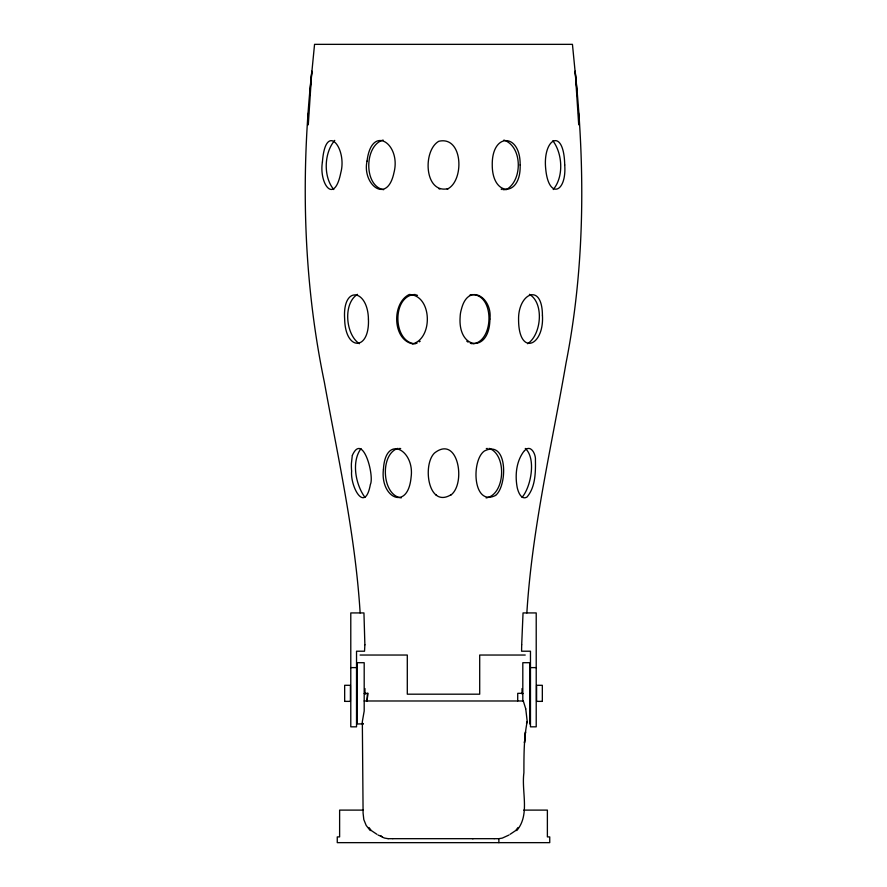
<?xml version="1.0" encoding="UTF-8"?>
<svg xmlns="http://www.w3.org/2000/svg" width="887" height="887" viewBox="0 0 887 887"><rect width="100%" height="100%" fill="white"/><g stroke="black" fill="none" stroke-linecap="round" stroke-linejoin="round"><path stroke-width="1.33" d="M370.267 830.598L366.187 825.431L363.814 819.599L363.093 813.157L362.339 721.574L364.191 711.008L364.191 662.7L357.295 662.7L357.295 723.958L363.26 723.892M517.698 700.985L517.731 693.324L522.809 693.324M516.733 830.598C530.315 814.743 521.279 791.659 523.907 772.788C523.94 755.657 523.796 738.383 527.211 721.519L525.747 708.868M381.953 836.851L380.978 835.787M308.41 112.871L307.689 124.757L308.288 124.757L311.825 71.148C300.604 174.772 303.077 279.871 324.343 382.086C338.18 458.69 355.354 535.027 360.133 612.928M367.329 693.324L367.107 700.93M526.856 612.928C532.067 528.574 551.703 446.106 566.028 363.049C584.965 266.932 585.232 168.319 575.175 71.148L578.712 124.757L579.311 124.757L578.59 112.871M310.062 90.286L314.552 44.35L572.448 44.35L576.938 90.286M366.885 700.985L368.127 693.324L364.191 693.49M352.283 455.574L351.407 463.469A29.204 14.148 81.3 0 0 351.64 471.097C350.11 486.264 364.867 514.416 370.378 484.468C374.547 475.942 362.894 431.803 352.372 455.308M527.211 721.519L526.501 723.371M524.139 450.995C516.179 461.207 514.859 475.421 517.265 487.806C518.274 492.097 521.234 500.235 526.834 497.197C535.449 487.362 535.637 472.594 535.426 460.098C535.981 454.299 530.759 443.755 524.494 450.674M518.041 827.504L515.624 830.598L510.08 834.301M495.667 495.345C507.552 485.754 507.918 439.143 484.413 450.995C471.152 460.076 472.605 506.965 495.534 495.445M450.452 495.345C466.473 484.435 458.28 434.186 434.497 453.035C422.201 464.877 428.244 508.872 451.128 494.669M419.274 341.872L420.183 341.24M522.055 497.363C531.113 486.752 536.325 458.124 525.27 448.445M448.234 188.621C464.555 179.285 462.692 135.633 438.766 141.288C422.445 150.624 424.308 194.275 448.234 188.621L447.148 189.053M553.211 189.541C563.921 176.945 562.635 153.562 552.845 140.767M361.009 448.589C351.141 461.794 355.731 484.779 364.945 497.363M334.765 140.379C324.021 152.697 323.134 176.879 333.789 189.541M506.488 189.53C522.831 180.061 522.41 146.366 503.883 140.068M508.972 835.044L502.286 838.104L498.871 838.681L498.871 842.65M417.056 343.114L415.171 343.724M469.5 295.393L470.565 294.972M471.385 294.65C494.791 293.409 494.336 341.307 472.993 343.868M527.599 343.724C541.325 334.964 544.43 303.055 529.406 294.329M357.516 294.34C342.748 303.443 345.664 334.776 359.401 343.724M397.93 448.367C379.614 454.144 381.82 495.578 401.246 497.884M383.117 140.068C364.269 145.191 363.537 186.115 383.639 189.707M506.488 189.541L503.361 189.707M486.309 448.589L487.373 448.445M412.765 343.868C392.353 339.876 391.599 302.933 409.273 294.484C432.036 295.238 433.355 337.991 412.81 343.868M414.75 343.779C392.453 341.606 391.932 295.149 415.205 294.484M388.14 838.681L392.819 838.681M494.181 838.681L498.86 838.681M392.852 838.681L494.148 838.681M472.461 838.681L473.148 838.67M360.078 655.038L407.299 655.038L407.299 694.188L479.701 694.188L479.701 655.038L525.226 655.038M350.786 667.612L356.53 667.612M530.47 667.612L536.214 667.612M364.191 700.985L523.308 700.985L525.736 708.824M344.666 701.373L350.409 701.373M536.591 701.373L542.334 701.373M363.26 810.108L339.621 810.108L339.621 836.907L337.26 836.907L337.26 842.65L549.74 842.65L549.74 836.907L547.379 836.907L547.379 810.108L523.74 810.108M388.129 838.681L384.714 838.104A159.338 42.332 90 0 1 382.064 836.907M471.829 343.724L470.31 343.258M399.538 448.434L400.691 448.589M489.07 448.367C507.042 454.366 505.39 494.613 486.12 497.929M362.994 723.958L362.339 722.927M438.766 188.621L439.852 189.053M416.269 294.905L417.5 295.393M378.028 835.044L380.966 836.241M501.155 189.131L502.131 189.541M376.92 834.301L371.376 830.598L368.959 827.504M466.817 341.24L468.07 342.105M435.872 494.669L436.548 495.345M542.334 701.351L542.334 685.307L536.591 685.285L536.591 701.351M529.705 723.958L529.705 662.7L522.809 662.7L522.809 700.985M522.044 688.556L522.044 693.956M364.956 688.556L364.956 693.956M350.409 701.351L350.409 685.307L344.666 685.285L344.666 701.351M365.2 693.324A5.067 0.965 -86.1 0 1 365.145 693.989M522.532 693.989A5.012 0.876 -82.2 0 1 522.609 693.324M368.427 319.065C369.835 351.13 345.254 351.463 344.655 319.065C342.238 284.96 367.783 288.852 368.427 319.065M564.72 164.96C566.826 193.067 548.488 199.642 545.705 168.852C542.489 138.383 563.932 126.287 564.72 164.96M383.428 469.278C379.902 497.884 407.987 511.544 411.113 477.062C414.828 449.953 385.457 433.643 383.428 469.278M521.689 644.794L521.578 651.213L530.47 651.213L530.47 726.83L536.214 726.83L536.214 612.928L523.042 612.928L521.689 644.794M542.423 315.173C544.507 346.451 518.374 356.918 518.573 319.065C518.285 293.287 542.179 282.221 542.423 315.173M520.137 164.96C521.257 197.258 492.141 197.18 492.252 164.96C491.731 132.163 520.647 132.906 520.137 164.96M322.413 162.033C318.854 183.21 334.177 205.795 340.819 172.643C347.382 148.395 325.485 120.355 322.413 162.033M367.052 161.068C361.829 184.152 387.109 205.263 393.972 172.643C401.434 144.126 371.631 123.149 367.052 161.068M364.879 644.794L364.535 651.213L356.53 651.213L356.53 726.83L350.786 726.83L350.786 612.928L363.947 612.928L364.879 644.794M489.912 319.065C489.591 353.769 457.637 349.744 460.142 316.958A28.495 28.329 -63.9 0 1 461.362 309.43C468.148 281.733 492.717 297.444 489.912 319.065M525.481 731.941L524.472 742.807L525.536 731.941"/></g></svg>
